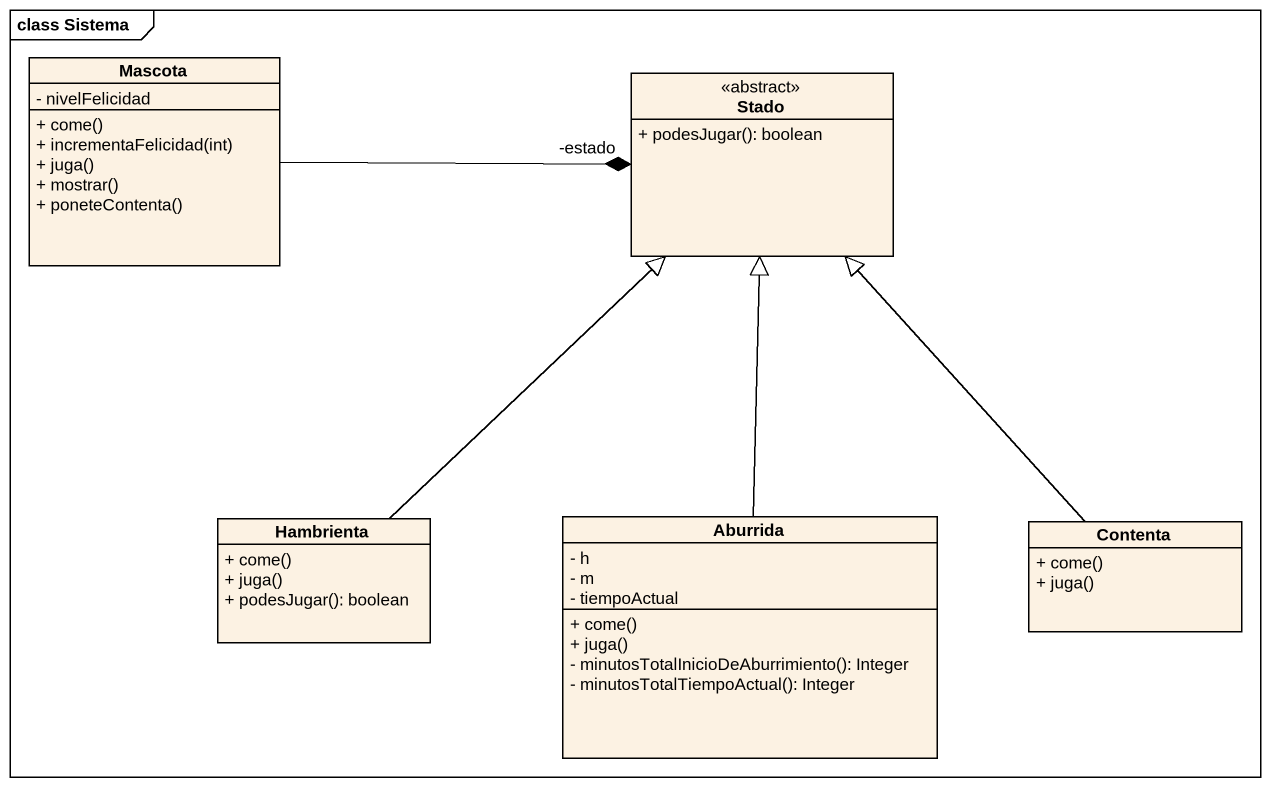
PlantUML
@startuml
mainframe class Sistema
hide circle
hide empty members
skinparam classAttributeIconSize 0
class Mascota {
  - nivelFelicidad
  + come()
  + incrementaFelicidad(int)
  + juga()
  + mostrar()
  + poneteContenta()
}
class Stado <<abstract>> {
  + podesJugar(): boolean
}
class Hambrienta {
  + come()
  + juga()
  + podesJugar(): boolean
}
class Aburrida {
  - h
  - m
  - tiempoActual
  + come()
  + juga()
  - minutosTotalInicioDeAburrimiento(): Integer
  - minutosTotalTiempoActual(): Integer
}
class Contenta {
  + come()
  + juga()
}
Mascota -right-* "-estado" Stado
Hambrienta -up-|> Stado
Aburrida -up-|> Stado
Contenta -up-|> Stado
@enduml
